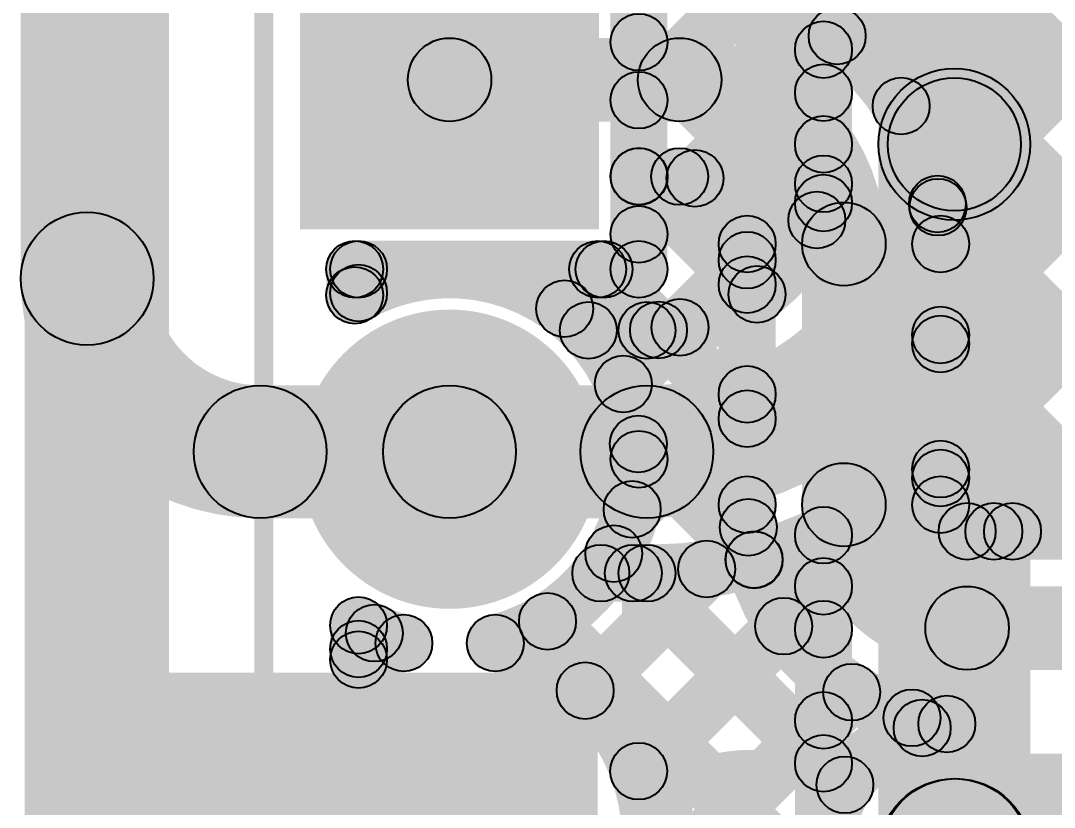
# Model space of a CAD drawing. Header units: millimetres. Extents: x 0 to 210, y 0 to 213.
# Drawn here: x -0.1021 to 0.1705, y 1.7283 to 1.9356 of the extents above; entities that cross this region are included whole.
import ezdxf

# ---------------------------------------------------------------- set-up
doc = ezdxf.new("R2010")
doc.units = ezdxf.units.MM
doc.header["$MEASUREMENT"] = 0
for name, color, linetype in [('BottomLayer', 5, 'Continuous'), ('BottomSolder', 6, 'Continuous'), ('PadHoleLayer', 156, 'Continuous'), ('TopLayer', 1, 'Continuous'), ('TopOverlay', 2, 'Continuous'), ('TopSolder', 216, 'Continuous')]:
    doc.layers.add(name, color=color, linetype=linetype)

# ---------------------------------------------------------------- blocks, each defined once
blk = doc.blocks.new('HDR_F_1X3_6')
at = {"layer": 'BottomLayer'}
blk.add_hatch(color=5, dxfattribs=at).paths.add_polyline_path([(-0.03543, 0.03543), (0.03543, 0.03543), (0.03543, -0.03543), (-0.03543, -0.03543)])
h = blk.add_hatch(color=5, dxfattribs=at)
edge = h.paths.add_edge_path()
edge.add_arc((0.1, 0), 0.03543, 0, 360)
h = blk.add_hatch(color=5, dxfattribs=at)
edge = h.paths.add_edge_path()
edge.add_arc((0.2, 0), 0.03543, 0, 360)
at = {"layer": 'BottomSolder'}
blk.add_hatch(color=6, dxfattribs=at).paths.add_polyline_path([(-0.03943, 0.03943), (0.03943, 0.03943), (0.03943, -0.03943), (-0.03943, -0.03943)])
h = blk.add_hatch(color=6, dxfattribs=at)
edge = h.paths.add_edge_path()
edge.add_arc((0.1, 0), 0.03943, 0, 360)
h = blk.add_hatch(color=6, dxfattribs=at)
edge = h.paths.add_edge_path()
edge.add_arc((0.2, 0), 0.03943, 0, 360)
at = {"layer": 'PadHoleLayer'}
h = blk.add_hatch(color=156, dxfattribs=at)
edge = h.paths.add_edge_path()
edge.add_arc((0, 0), 0.01772, 0, 360)
h = blk.add_hatch(color=156, dxfattribs=at)
edge = h.paths.add_edge_path()
edge.add_arc((0.1, 0), 0.01772, 0, 360)
h = blk.add_hatch(color=156, dxfattribs=at)
edge = h.paths.add_edge_path()
edge.add_arc((0.2, 0), 0.01772, 0, 360)
at = {"layer": 'TopLayer'}
blk.add_hatch(color=1, dxfattribs=at).paths.add_polyline_path([(-0.03543, 0.03543), (0.03543, 0.03543), (0.03543, -0.03543), (-0.03543, -0.03543)])
h = blk.add_hatch(color=1, dxfattribs=at)
edge = h.paths.add_edge_path()
edge.add_arc((0.1, 0), 0.03543, 0, 360)
h = blk.add_hatch(color=1, dxfattribs=at)
edge = h.paths.add_edge_path()
edge.add_arc((0.2, 0), 0.03543, 0, 360)
at = {"layer": 'TopOverlay'}
for points in [[(0.258, 0.0505), (0.258, 0.0455), (-0.062, 0.0455), (-0.062, 0.0505)], [(0.258, -0.0465), (0.258, -0.0515), (-0.062, -0.0515), (-0.062, -0.0465)]]:
    blk.add_hatch(color=2, dxfattribs=at).paths.add_polyline_path(points)
at = {"layer": 'TopSolder'}
blk.add_hatch(color=216, dxfattribs=at).paths.add_polyline_path([(-0.03943, 0.03943), (0.03943, 0.03943), (0.03943, -0.03943), (-0.03943, -0.03943)])
h = blk.add_hatch(color=216, dxfattribs=at)
edge = h.paths.add_edge_path()
edge.add_arc((0.1, 0), 0.03943, 0, 360)
h = blk.add_hatch(color=216, dxfattribs=at)
edge = h.paths.add_edge_path()
edge.add_arc((0.2, 0), 0.03943, 0, 360)

msp = doc.modelspace()

# ---------------------------------------------------------------- hatches: boundary and pattern name
at = {"layer": 'BottomLayer'}
for points in [[(-0.101, -0.1), (-0.063, -0.1), (-0.063, 3.285), (-0.101, 3.285)], [(0.11851, 1.92624), (0.1079, 1.93685), (0.23435, 2.06329), (0.24495, 2.05268)], [(0.0374, 2.04892), (0.04801, 2.05953), (0.24495, 1.86258), (0.23435, 1.85197)], [(0.01219, 2.03877), (0.02279, 2.04938), (0.21254, 1.85964), (0.20193, 1.84903)], [(0.13538, 1.90776), (0.12478, 1.91836), (0.23435, 2.02793), (0.24495, 2.01733)], [(0.14496, 1.88198), (0.13435, 1.89259), (0.23435, 1.99258), (0.24495, 1.98197)], [(0.14578, 1.84744), (0.13517, 1.85805), (0.23435, 1.95722), (0.24495, 1.94662)], [(0.011, 1.909), (0.011, 1.931), (0.07167, 1.931), (0.07167, 1.909)], [(0.14578, 1.81209), (0.13517, 1.82269), (0.23435, 1.92187), (0.24495, 1.91126)], [(0.0557, 1.8892), (0.06631, 1.8998), (0.09478, 1.87133), (0.08417, 1.86073)], [(0.06093, 1.887), (0.06093, 1.902), (0.07167, 1.902), (0.07167, 1.887)], [(0.06624, 1.87397), (0.05563, 1.88457), (0.0704, 1.89934), (0.081, 1.88873)], [(0.06843, 1.87007), (0.05343, 1.87007), (0.05343, 1.8945), (0.06843, 1.8945)], [(0.13448, 1.88113), (0.14508, 1.89174), (0.20674, 1.83008), (0.19613, 1.81947)], [(-0.013, 1.86257), (-0.013, 1.87757), (0.06093, 1.87757), (0.06093, 1.86257)], [(0.04663, 1.85436), (0.03603, 1.86497), (0.04643, 1.87537), (0.05703, 1.86476)], [(0.04478, 1.86476), (0.05538, 1.87537), (0.09478, 1.83598), (0.08417, 1.82537)], [(0.06214, 1.83451), (0.05153, 1.84512), (0.08417, 1.87776), (0.09478, 1.86715)], [(0.09697, 1.808), (0.08197, 1.808), (0.08197, 1.8767), (0.09697, 1.8767)], [(0.12597, 1.808), (0.10397, 1.808), (0.10397, 1.8767), (0.12597, 1.8767)], [(0.14797, 1.808), (0.13297, 1.808), (0.13297, 1.8767), (0.14797, 1.8767)], [(-0.0055, 1.86379), (-0.0205, 1.86379), (-0.0205, 1.87007), (-0.0055, 1.87007)], [(0.13517, 1.84508), (0.14578, 1.85569), (0.19517, 1.8063), (0.18456, 1.79569)], [(0.16474, 1.79569), (0.15413, 1.8063), (0.19613, 1.8483), (0.20674, 1.83769)], [(0.06445, 1.80148), (0.05385, 1.81208), (0.08417, 1.8424), (0.09478, 1.8318)], [(0.05547, 1.81872), (0.06607, 1.82932), (0.09663, 1.79877), (0.08602, 1.78817)], [(0.13517, 1.80973), (0.14578, 1.82033), (0.15981, 1.8063), (0.14921, 1.79569)], [(0.05206, 1.75373), (0.04145, 1.76433), (0.08448, 1.80736), (0.09508, 1.79675)], [(0.14748, 1.79349), (0.14748, 1.80849), (0.20144, 1.80849), (0.20144, 1.79349)], [(0.049, 1.78983), (0.05961, 1.80044), (0.12055, 1.7395), (0.10994, 1.72889)], [(0.14748, 1.76449), (0.14748, 1.78649), (0.28, 1.78649), (0.28, 1.76449)], [(0.03152, 1.77196), (0.04212, 1.78256), (0.11878, 1.70591), (0.10817, 1.6953)], [(0.06616, 1.73247), (0.05556, 1.74308), (0.09379, 1.78131), (0.1044, 1.77071)], [(-0.0077, 1.76468), (-0.0183, 1.77529), (-0.01412, 1.77947), (-0.00351, 1.76886)], [(-0.0055, 1.76718), (-0.0205, 1.76718), (-0.0205, 1.77621), (-0.0055, 1.77621)], [(0.05002, 1.66979), (0.05002, 1.76379), (-0.07723, 1.76379), (-0.07723, 1.66979)], [(0.06627, 1.69722), (0.05566, 1.70783), (0.11175, 1.76392), (0.12236, 1.75331)], [(0.12765, 1.74654), (0.13825, 1.75715), (0.14092, 1.75448), (0.13032, 1.74387)], [(0.14444, 1.69582), (0.14444, 1.73582), (0.22775, 1.73582), (0.22775, 1.69582)]]:
    msp.add_hatch(color=5, dxfattribs=at).paths.add_polyline_path(points)
h = msp.add_hatch(color=5, dxfattribs=at)
edge = h.paths.add_edge_path()
edge.add_arc((0.11321, 1.93155), 0.0075, 0, 360)
h = msp.add_hatch(color=5, dxfattribs=at)
edge = h.paths.add_edge_path()
edge.add_arc((0.011, 1.92), 0.011, 0, 360)
h = msp.add_hatch(color=5, dxfattribs=at)
edge = h.paths.add_edge_path()
edge.add_arc((0.07167, 1.92), 0.011, 0, 360)
h = msp.add_hatch(color=5, dxfattribs=at)
edge = h.paths.add_edge_path()
edge.add_arc((0.07167, 1.92), 0.011, 0, 360)
h = msp.add_hatch(color=5, dxfattribs=at)
edge = h.paths.add_edge_path()
edge.add_arc((0.13008, 1.91306), 0.0075, 0, 360)
h = msp.add_hatch(color=5, dxfattribs=at)
edge = h.paths.add_edge_path()
edge.add_arc((0.06093, 1.8945), 0.0075, 0, 360)
h = msp.add_hatch(color=5, dxfattribs=at)
edge = h.paths.add_edge_path()
edge.add_arc((0.06093, 1.8945), 0.0075, 0, 360)
h = msp.add_hatch(color=5, dxfattribs=at)
edge = h.paths.add_edge_path()
edge.add_arc((0.061, 1.8945), 0.0075, 0, 360)
h = msp.add_hatch(color=5, dxfattribs=at)
edge = h.paths.add_edge_path()
edge.add_arc((0.07167, 1.8945), 0.0075, 0, 360)
h = msp.add_hatch(color=5, dxfattribs=at)
edge = h.paths.add_edge_path()
edge.add_arc((0.07167, 1.8945), 0.0075, 0, 360)
h = msp.add_hatch(color=5, dxfattribs=at)
edge = h.paths.add_edge_path()
edge.add_arc((0.0757, 1.89404), 0.0075, 0, 360)
h = msp.add_hatch(color=5, dxfattribs=at)
edge = h.paths.add_edge_path()
edge.add_arc((0.13965, 1.88728), 0.0075, 0, 360)
h = msp.add_hatch(color=5, dxfattribs=at)
edge = h.paths.add_edge_path()
edge.add_arc((0.13978, 1.88643), 0.0075, 0, 360)
h = msp.add_hatch(color=5, dxfattribs=at)
edge = h.paths.add_edge_path()
edge.add_arc((0.06093, 1.87927), 0.0075, 0, 360)
h = msp.add_hatch(color=5, dxfattribs=at)
edge = h.paths.add_edge_path()
edge.add_arc((0.11497, 1.8767), 0.011, 0, 360)
h = msp.add_hatch(color=5, dxfattribs=at)
edge = h.paths.add_edge_path()
edge.add_arc((0.11497, 1.8767), 0.011, 0, 360)
h = msp.add_hatch(color=5, dxfattribs=at)
edge = h.paths.add_edge_path()
edge.add_arc((0.08947, 1.8767), 0.0075, 0, 360)
h = msp.add_hatch(color=5, dxfattribs=at)
edge = h.paths.add_edge_path()
edge.add_arc((0.08947, 1.8767), 0.0075, 0, 360)
h = msp.add_hatch(color=5, dxfattribs=at)
edge = h.paths.add_edge_path()
edge.add_arc((0.14047, 1.8767), 0.0075, 0, 360)
h = msp.add_hatch(color=5, dxfattribs=at)
edge = h.paths.add_edge_path()
edge.add_arc((0.14047, 1.8767), 0.0075, 0, 360)
h = msp.add_hatch(color=5, dxfattribs=at)
edge = h.paths.add_edge_path()
edge.add_arc((0.08947, 1.87246), 0.0075, 0, 360)
h = msp.add_hatch(color=5, dxfattribs=at)
edge = h.paths.add_edge_path()
edge.add_arc((-0.013, 1.87007), 0.0075, 0, 360)
h = msp.add_hatch(color=5, dxfattribs=at)
edge = h.paths.add_edge_path()
edge.add_arc((-0.013, 1.87007), 0.0075, 0, 360)
h = msp.add_hatch(color=5, dxfattribs=at)
edge = h.paths.add_edge_path()
edge.add_arc((0.05008, 1.87007), 0.0075, 0, 360)
h = msp.add_hatch(color=5, dxfattribs=at)
edge = h.paths.add_edge_path()
edge.add_arc((0.05173, 1.87007), 0.0075, 0, 360)
h = msp.add_hatch(color=5, dxfattribs=at)
edge = h.paths.add_edge_path()
edge.add_arc((0.06093, 1.87007), 0.0075, 0, 360)
h = msp.add_hatch(color=5, dxfattribs=at)
edge = h.paths.add_edge_path()
edge.add_arc((0.06093, 1.87007), 0.0075, 0, 360)
h = msp.add_hatch(color=5, dxfattribs=at)
edge = h.paths.add_edge_path()
edge.add_arc((0.08947, 1.86603), 0.0075, 0, 360)
h = msp.add_hatch(color=5, dxfattribs=at)
edge = h.paths.add_edge_path()
edge.add_arc((-0.013, 1.86379), 0.0075, 0, 360)
h = msp.add_hatch(color=5, dxfattribs=at)
edge = h.paths.add_edge_path()
edge.add_arc((-0.013, 1.86379), 0.0075, 0, 360)
h = msp.add_hatch(color=5, dxfattribs=at)
edge = h.paths.add_edge_path()
edge.add_arc((0.04133, 1.85967), 0.0075, 0, 360)
h = msp.add_hatch(color=5, dxfattribs=at)
edge = h.paths.add_edge_path()
edge.add_arc((0.14047, 1.85275), 0.0075, 0, 360)
h = msp.add_hatch(color=5, dxfattribs=at)
edge = h.paths.add_edge_path()
edge.add_arc((0.14047, 1.85038), 0.0075, 0, 360)
h = msp.add_hatch(color=5, dxfattribs=at)
edge = h.paths.add_edge_path()
edge.add_arc((0.05683, 1.83982), 0.0075, 0, 360)
h = msp.add_hatch(color=5, dxfattribs=at)
edge = h.paths.add_edge_path()
edge.add_arc((0.08947, 1.8371), 0.0075, 0, 360)
h = msp.add_hatch(color=5, dxfattribs=at)
edge = h.paths.add_edge_path()
edge.add_arc((0.08947, 1.83067), 0.0075, 0, 360)
h = msp.add_hatch(color=5, dxfattribs=at)
edge = h.paths.add_edge_path()
edge.add_arc((0.06077, 1.82402), 0.0075, 0, 360)
h = msp.add_hatch(color=5, dxfattribs=at)
edge = h.paths.add_edge_path()
edge.add_arc((0.06093, 1.82), 0.0075, 0, 360)
h = msp.add_hatch(color=5, dxfattribs=at)
edge = h.paths.add_edge_path()
edge.add_arc((0.06093, 1.82), 0.0075, 0, 360)
h = msp.add_hatch(color=5, dxfattribs=at)
edge = h.paths.add_edge_path()
edge.add_arc((0.14047, 1.81739), 0.0075, 0, 360)
h = msp.add_hatch(color=5, dxfattribs=at)
edge = h.paths.add_edge_path()
edge.add_arc((0.14047, 1.81503), 0.0075, 0, 360)
h = msp.add_hatch(color=5, dxfattribs=at)
edge = h.paths.add_edge_path()
edge.add_arc((0.11497, 1.808), 0.011, 0, 360)
h = msp.add_hatch(color=5, dxfattribs=at)
edge = h.paths.add_edge_path()
edge.add_arc((0.11497, 1.808), 0.011, 0, 360)
h = msp.add_hatch(color=5, dxfattribs=at)
edge = h.paths.add_edge_path()
edge.add_arc((0.08947, 1.808), 0.0075, 0, 360)
h = msp.add_hatch(color=5, dxfattribs=at)
edge = h.paths.add_edge_path()
edge.add_arc((0.08947, 1.808), 0.0075, 0, 360)
h = msp.add_hatch(color=5, dxfattribs=at)
edge = h.paths.add_edge_path()
edge.add_arc((0.14047, 1.808), 0.0075, 0, 360)
h = msp.add_hatch(color=5, dxfattribs=at)
edge = h.paths.add_edge_path()
edge.add_arc((0.14047, 1.808), 0.0075, 0, 360)
h = msp.add_hatch(color=5, dxfattribs=at)
edge = h.paths.add_edge_path()
edge.add_arc((0.05915, 1.80678), 0.0075, 0, 360)
h = msp.add_hatch(color=5, dxfattribs=at)
edge = h.paths.add_edge_path()
edge.add_arc((0.08978, 1.80205), 0.0075, 0, 360)
h = msp.add_hatch(color=5, dxfattribs=at)
edge = h.paths.add_edge_path()
edge.add_arc((0.14748, 1.80099), 0.0075, 0, 360)
h = msp.add_hatch(color=5, dxfattribs=at)
edge = h.paths.add_edge_path()
edge.add_arc((0.14748, 1.80099), 0.0075, 0, 360)
h = msp.add_hatch(color=5, dxfattribs=at)
edge = h.paths.add_edge_path()
edge.add_arc((0.15451, 1.80099), 0.0075, 0, 360)
h = msp.add_hatch(color=5, dxfattribs=at)
edge = h.paths.add_edge_path()
edge.add_arc((0.15943, 1.80099), 0.0075, 0, 360)
h = msp.add_hatch(color=5, dxfattribs=at)
edge = h.paths.add_edge_path()
edge.add_arc((0.0543, 1.79513), 0.0075, 0, 360)
h = msp.add_hatch(color=5, dxfattribs=at)
edge = h.paths.add_edge_path()
edge.add_arc((0.09132, 1.79347), 0.0075, 0, 360)
h = msp.add_hatch(color=5, dxfattribs=at)
edge = h.paths.add_edge_path()
edge.add_arc((0.14748, 1.77549), 0.011, 0, 360)
h = msp.add_hatch(color=5, dxfattribs=at)
edge = h.paths.add_edge_path()
edge.add_arc((0.14748, 1.77549), 0.011, 0, 360)
h = msp.add_hatch(color=5, dxfattribs=at)
edge = h.paths.add_edge_path()
edge.add_arc((-0.013, 1.77621), 0.0075, 0, 360)
h = msp.add_hatch(color=5, dxfattribs=at)
edge = h.paths.add_edge_path()
edge.add_arc((-0.013, 1.77621), 0.0075, 0, 360)
h = msp.add_hatch(color=5, dxfattribs=at)
edge = h.paths.add_edge_path()
edge.add_arc((0.03682, 1.77726), 0.0075, 0, 360)
h = msp.add_hatch(color=5, dxfattribs=at)
edge = h.paths.add_edge_path()
edge.add_arc((0.09909, 1.77601), 0.0075, 0, 360)
h = msp.add_hatch(color=5, dxfattribs=at)
edge = h.paths.add_edge_path()
edge.add_arc((-0.00882, 1.77417), 0.0075, 0, 360)
h = msp.add_hatch(color=5, dxfattribs=at)
edge = h.paths.add_edge_path()
edge.add_arc((-0.013, 1.76998), 0.0075, 0, 360)
h = msp.add_hatch(color=5, dxfattribs=at)
edge = h.paths.add_edge_path()
edge.add_arc((-0.00105, 1.77154), 0.0075, 0, 360)
h = msp.add_hatch(color=5, dxfattribs=at)
edge = h.paths.add_edge_path()
edge.add_arc((-0.00105, 1.77154), 0.0075, 0, 360)
h = msp.add_hatch(color=5, dxfattribs=at)
edge = h.paths.add_edge_path()
edge.add_arc((0.02305, 1.77154), 0.0075, 0, 360)
h = msp.add_hatch(color=5, dxfattribs=at)
edge = h.paths.add_edge_path()
edge.add_arc((0.02305, 1.77154), 0.0075, 0, 360)
h = msp.add_hatch(color=5, dxfattribs=at)
edge = h.paths.add_edge_path()
edge.add_arc((-0.013, 1.76718), 0.0075, 0, 360)
h = msp.add_hatch(color=5, dxfattribs=at)
edge = h.paths.add_edge_path()
edge.add_arc((-0.013, 1.76718), 0.0075, 0, 360)
h = msp.add_hatch(color=5, dxfattribs=at)
edge = h.paths.add_edge_path()
edge.add_arc((0.04676, 1.75903), 0.0075, 0, 360)
h = msp.add_hatch(color=5, dxfattribs=at)
edge = h.paths.add_edge_path()
edge.add_arc((0.11705, 1.75861), 0.0075, 0, 360)
h = msp.add_hatch(color=5, dxfattribs=at)
edge = h.paths.add_edge_path()
edge.add_arc((0.13295, 1.75184), 0.0075, 0, 360)
h = msp.add_hatch(color=5, dxfattribs=at)
edge = h.paths.add_edge_path()
edge.add_arc((0.13562, 1.74917), 0.0075, 0, 360)
h = msp.add_hatch(color=5, dxfattribs=at)
edge = h.paths.add_edge_path()
edge.add_arc((0.14213, 1.75024), 0.0075, 0, 360)
h = msp.add_hatch(color=5, dxfattribs=at)
edge = h.paths.add_edge_path()
edge.add_arc((0.14213, 1.75024), 0.0075, 0, 360)
h = msp.add_hatch(color=5, dxfattribs=at)
edge = h.paths.add_edge_path()
edge.add_arc((0.06086, 1.73778), 0.0075, 0, 360)
h = msp.add_hatch(color=5, dxfattribs=at)
edge = h.paths.add_edge_path()
edge.add_arc((0.11524, 1.73419), 0.0075, 0, 360)
h = msp.add_hatch(color=5, dxfattribs=at)
edge = h.paths.add_edge_path()
edge.add_arc((0.14444, 1.71582), 0.02, 0, 360)
at = {"layer": 'TopLayer'}
for points in [[(-0.06709, 1.86759), (-0.10209, 1.86759), (-0.10209, 2.96616), (-0.06709, 2.96616)], [(0.1641, 1.903), (0.1241, 1.903), (0.1241, 2.27318), (0.1641, 2.27318)], [(0.1171, 1.903), (0.1021, 1.903), (0.1021, 2.25889), (0.1171, 2.25889)], [(0.06843, 1.87007), (0.05343, 1.87007), (0.05343, 1.96993), (0.06843, 1.96993)], [(0.05563, 1.95998), (0.06624, 1.97058), (0.1149, 1.92192), (0.10429, 1.91131)], [(0.06624, 1.90932), (0.05563, 1.91993), (0.10429, 1.96859), (0.1149, 1.95799)], [(0.05563, 1.92462), (0.06624, 1.93523), (0.11314, 1.88832), (0.10254, 1.87771)], [(0.06624, 1.87397), (0.05563, 1.88457), (0.10429, 1.93324), (0.1149, 1.92263)], [(0.1171, 1.88754), (0.1021, 1.88754), (0.1021, 1.903), (0.1171, 1.903)], [(0.1641, 1.71582), (0.1241, 1.71582), (0.1241, 1.903), (0.1641, 1.903)], [(0.05563, 1.88927), (0.06624, 1.89987), (0.09736, 1.86875), (0.08675, 1.85815)], [(0.07706, 1.84943), (0.06645, 1.86004), (0.10429, 1.89788), (0.1149, 1.88727)], [(-0.014, 1.86257), (-0.014, 1.87757), (0.06093, 1.87757), (0.06093, 1.86257)], [(0.04663, 1.85436), (0.03603, 1.86497), (0.04643, 1.87537), (0.05703, 1.86476)], [(0.04478, 1.86476), (0.05538, 1.87537), (0.0714, 1.85936), (0.06079, 1.84875)], [(-0.0065, 1.86322), (-0.0215, 1.86322), (-0.0215, 1.87007), (-0.0065, 1.87007)], [(0.04761, 1.84646), (0.04761, 1.86146), (0.06305, 1.86146), (0.06305, 1.84646)], [(-0.03896, 1.80446), (-0.03896, 1.83946), (0.011, 1.83946), (0.011, 1.80446)], [(0.011, 1.80446), (0.011, 1.83946), (0.06305, 1.83946), (0.06305, 1.80446)], [(0.1171, 1.7159), (0.1021, 1.7159), (0.1021, 1.79998), (0.1171, 1.79998)], [(0.05206, 1.75373), (0.04145, 1.76433), (0.07348, 1.79636), (0.08409, 1.78575)], [(0.05088, 1.78246), (0.05088, 1.79746), (0.06305, 1.79746), (0.06305, 1.78246)], [(0.08596, 1.78823), (0.09656, 1.79884), (0.1149, 1.7805), (0.10429, 1.76989)], [(0.05418, 1.78465), (0.06478, 1.79526), (0.1149, 1.74514), (0.10429, 1.73454)], [(0.06616, 1.73247), (0.05556, 1.74308), (0.10429, 1.79182), (0.1149, 1.78121)], [(0.03152, 1.77196), (0.04212, 1.78256), (0.1149, 1.70979), (0.10429, 1.69918)], [(0.06627, 1.69722), (0.05566, 1.70783), (0.10429, 1.75646), (0.1149, 1.74585)]]:
    msp.add_hatch(color=1, dxfattribs=at).paths.add_polyline_path(points)
h = msp.add_hatch(color=1, dxfattribs=at)
edge = h.paths.add_edge_path()
edge.add_arc((0.06093, 1.92992), 0.0075, 0, 360)
h = msp.add_hatch(color=1, dxfattribs=at)
edge = h.paths.add_edge_path()
edge.add_arc((0.1096, 1.92793), 0.0075, 0, 360)
h = msp.add_hatch(color=1, dxfattribs=at)
edge = h.paths.add_edge_path()
edge.add_arc((0.06093, 1.91463), 0.0075, 0, 360)
h = msp.add_hatch(color=1, dxfattribs=at)
edge = h.paths.add_edge_path()
edge.add_arc((0.1096, 1.91662), 0.0075, 0, 360)
h = msp.add_hatch(color=1, dxfattribs=at)
edge = h.paths.add_edge_path()
edge.add_arc((0.1441, 1.903), 0.02, 0, 360)
h = msp.add_hatch(color=1, dxfattribs=at)
edge = h.paths.add_edge_path()
edge.add_arc((0.1441, 1.903), 0.02, 0, 360)
h = msp.add_hatch(color=1, dxfattribs=at)
edge = h.paths.add_edge_path()
edge.add_arc((0.1441, 1.903), 0.0175, 0, 360)
h = msp.add_hatch(color=1, dxfattribs=at)
edge = h.paths.add_edge_path()
edge.add_arc((0.1096, 1.903), 0.0075, 0, 360)
h = msp.add_hatch(color=1, dxfattribs=at)
edge = h.paths.add_edge_path()
edge.add_arc((0.1096, 1.903), 0.0075, 0, 360)
h = msp.add_hatch(color=1, dxfattribs=at)
edge = h.paths.add_edge_path()
edge.add_arc((0.06093, 1.89457), 0.0075, 0, 360)
h = msp.add_hatch(color=1, dxfattribs=at)
edge = h.paths.add_edge_path()
edge.add_arc((0.1096, 1.89258), 0.0075, 0, 360)
h = msp.add_hatch(color=1, dxfattribs=at)
edge = h.paths.add_edge_path()
edge.add_arc((0.1096, 1.88754), 0.0075, 0, 360)
h = msp.add_hatch(color=1, dxfattribs=at)
edge = h.paths.add_edge_path()
edge.add_arc((0.1096, 1.88754), 0.0075, 0, 360)
h = msp.add_hatch(color=1, dxfattribs=at)
edge = h.paths.add_edge_path()
edge.add_arc((0.10784, 1.88302), 0.0075, 0, 360)
h = msp.add_hatch(color=1, dxfattribs=at)
edge = h.paths.add_edge_path()
edge.add_arc((0.06093, 1.87927), 0.0075, 0, 360)
h = msp.add_hatch(color=1, dxfattribs=at)
edge = h.paths.add_edge_path()
edge.add_arc((-0.08459, 1.86759), 0.0175, 0, 360)
h = msp.add_hatch(color=1, dxfattribs=at)
edge = h.paths.add_edge_path()
edge.add_arc((-0.08459, 1.86759), 0.0175, 0, 360)
h = msp.add_hatch(color=1, dxfattribs=at)
edge = h.paths.add_edge_path()
edge.add_arc((-0.014, 1.87007), 0.0075, 0, 360)
h = msp.add_hatch(color=1, dxfattribs=at)
edge = h.paths.add_edge_path()
edge.add_arc((-0.014, 1.87007), 0.0075, 0, 360)
h = msp.add_hatch(color=1, dxfattribs=at)
edge = h.paths.add_edge_path()
edge.add_arc((0.05008, 1.87007), 0.0075, 0, 360)
h = msp.add_hatch(color=1, dxfattribs=at)
edge = h.paths.add_edge_path()
edge.add_arc((0.05173, 1.87007), 0.0075, 0, 360)
h = msp.add_hatch(color=1, dxfattribs=at)
edge = h.paths.add_edge_path()
edge.add_arc((0.06093, 1.87007), 0.0075, 0, 360)
h = msp.add_hatch(color=1, dxfattribs=at)
edge = h.paths.add_edge_path()
edge.add_arc((0.06093, 1.87007), 0.0075, 0, 360)
h = msp.add_hatch(color=1, dxfattribs=at)
edge = h.paths.add_edge_path()
edge.add_arc((-0.014, 1.86322), 0.0075, 0, 360)
h = msp.add_hatch(color=1, dxfattribs=at)
edge = h.paths.add_edge_path()
edge.add_arc((-0.014, 1.86322), 0.0075, 0, 360)
h = msp.add_hatch(color=1, dxfattribs=at)
edge = h.paths.add_edge_path()
edge.add_arc((0.09205, 1.86345), 0.0075, 0, 360)
h = msp.add_hatch(color=1, dxfattribs=at)
edge = h.paths.add_edge_path()
edge.add_arc((0.04133, 1.85967), 0.0075, 0, 360)
h = msp.add_hatch(color=1, dxfattribs=at)
edge = h.paths.add_edge_path()
edge.add_arc((0.07175, 1.85474), 0.0075, 0, 360)
h = msp.add_hatch(color=1, dxfattribs=at)
edge = h.paths.add_edge_path()
edge.add_arc((0.04761, 1.85396), 0.0075, 0, 360)
h = msp.add_hatch(color=1, dxfattribs=at)
edge = h.paths.add_edge_path()
edge.add_arc((0.04761, 1.85396), 0.0075, 0, 360)
h = msp.add_hatch(color=1, dxfattribs=at)
edge = h.paths.add_edge_path()
edge.add_arc((0.06305, 1.85396), 0.0075, 0, 360)
h = msp.add_hatch(color=1, dxfattribs=at)
edge = h.paths.add_edge_path()
edge.add_arc((0.06305, 1.85396), 0.0075, 0, 360)
h = msp.add_hatch(color=1, dxfattribs=at)
edge = h.paths.add_edge_path()
edge.add_arc((0.0661, 1.85405), 0.0075, 0, 360)
h = msp.add_hatch(color=1, dxfattribs=at)
edge = h.paths.add_edge_path()
edge.add_arc((-0.03896, 1.82196), 0.0175, 0, 360)
h = msp.add_hatch(color=1, dxfattribs=at)
edge = h.paths.add_edge_path()
edge.add_arc((-0.03896, 1.82196), 0.0175, 0, 360)
h = msp.add_hatch(color=1, dxfattribs=at)
edge = h.paths.add_edge_path()
edge.add_arc((0.011, 1.82196), 0.0175, 0, 360)
h = msp.add_hatch(color=1, dxfattribs=at)
edge = h.paths.add_edge_path()
edge.add_arc((0.011, 1.82196), 0.0175, 0, 360)
h = msp.add_hatch(color=1, dxfattribs=at)
edge = h.paths.add_edge_path()
edge.add_arc((0.06305, 1.82196), 0.0175, 0, 360)
h = msp.add_hatch(color=1, dxfattribs=at)
edge = h.paths.add_edge_path()
edge.add_arc((0.06305, 1.82196), 0.0175, 0, 360)
h = msp.add_hatch(color=1, dxfattribs=at)
edge = h.paths.add_edge_path()
edge.add_arc((0.1096, 1.79998), 0.0075, 0, 360)
h = msp.add_hatch(color=1, dxfattribs=at)
edge = h.paths.add_edge_path()
edge.add_arc((0.1096, 1.79998), 0.0075, 0, 360)
h = msp.add_hatch(color=1, dxfattribs=at)
edge = h.paths.add_edge_path()
edge.add_arc((0.09126, 1.79353), 0.0075, 0, 360)
h = msp.add_hatch(color=1, dxfattribs=at)
edge = h.paths.add_edge_path()
edge.add_arc((0.05088, 1.78996), 0.0075, 0, 360)
h = msp.add_hatch(color=1, dxfattribs=at)
edge = h.paths.add_edge_path()
edge.add_arc((0.05088, 1.78996), 0.0075, 0, 360)
h = msp.add_hatch(color=1, dxfattribs=at)
edge = h.paths.add_edge_path()
edge.add_arc((0.05948, 1.78996), 0.0075, 0, 360)
h = msp.add_hatch(color=1, dxfattribs=at)
edge = h.paths.add_edge_path()
edge.add_arc((0.06305, 1.78996), 0.0075, 0, 360)
h = msp.add_hatch(color=1, dxfattribs=at)
edge = h.paths.add_edge_path()
edge.add_arc((0.06305, 1.78996), 0.0075, 0, 360)
h = msp.add_hatch(color=1, dxfattribs=at)
edge = h.paths.add_edge_path()
edge.add_arc((0.07879, 1.79106), 0.0075, 0, 360)
h = msp.add_hatch(color=1, dxfattribs=at)
edge = h.paths.add_edge_path()
edge.add_arc((0.1096, 1.78651), 0.0075, 0, 360)
h = msp.add_hatch(color=1, dxfattribs=at)
edge = h.paths.add_edge_path()
edge.add_arc((0.03682, 1.77726), 0.0075, 0, 360)
h = msp.add_hatch(color=1, dxfattribs=at)
edge = h.paths.add_edge_path()
edge.add_arc((0.1096, 1.7752), 0.0075, 0, 360)
h = msp.add_hatch(color=1, dxfattribs=at)
edge = h.paths.add_edge_path()
edge.add_arc((0.02305, 1.77154), 0.0075, 0, 360)
h = msp.add_hatch(color=1, dxfattribs=at)
edge = h.paths.add_edge_path()
edge.add_arc((0.02305, 1.77154), 0.0075, 0, 360)
h = msp.add_hatch(color=1, dxfattribs=at)
edge = h.paths.add_edge_path()
edge.add_arc((0.04676, 1.75903), 0.0075, 0, 360)
h = msp.add_hatch(color=1, dxfattribs=at)
edge = h.paths.add_edge_path()
edge.add_arc((0.1096, 1.75116), 0.0075, 0, 360)
h = msp.add_hatch(color=1, dxfattribs=at)
edge = h.paths.add_edge_path()
edge.add_arc((0.1096, 1.73984), 0.0075, 0, 360)
h = msp.add_hatch(color=1, dxfattribs=at)
edge = h.paths.add_edge_path()
edge.add_arc((0.06086, 1.73778), 0.0075, 0, 360)
h = msp.add_hatch(color=1, dxfattribs=at)
edge = h.paths.add_edge_path()
edge.add_arc((0.1441, 1.71582), 0.02, 0, 360)
h = msp.add_hatch(color=1, dxfattribs=at)
edge = h.paths.add_edge_path()
edge.add_arc((0.1441, 1.71582), 0.02, 0, 360)

# ---------------------------------------------------------------- linework, layer by layer
at = {"layer": 'BottomLayer'}
for points, const_width in [([(0.07167, 1.9455, -0.414214), (0.14047, 1.8767)], 0.015), ([(0.07167, 1.92, -0.414214), (0.11497, 1.8767)], 0.022), ([(0.07167, 1.8945, -0.414214), (0.08947, 1.8767)], 0.015), ([(-0.013, 1.86379, -0.569971), (0.06093, 1.82)], 0.015), ([(0.06093, 1.82, -0.344493), (0.02305, 1.77154)], 0.015), ([(0.14748, 1.77549, -0.414214), (0.11497, 1.808)], 0.022), ([(0.14213, 1.75024, -0.387388), (0.08947, 1.808)], 0.015), ([(0.14748, 1.80099, -0.414214), (0.14047, 1.808)], 0.015), ([(-0.00105, 1.77154, -0.064498), (-0.013, 1.77621)], 0.015), ([(-0.013, 1.76718, -0.060297), (-0.00105, 1.77154)], 0.015), ([(0.02305, 1.77154, -0.348433), (0.06393, 1.72)], 0.015), ([(0.14444, 1.68132, -0.966968), (0.14213, 1.75024)], 0.015)]:
    msp.add_lwpolyline(points, format="xyb", dxfattribs=dict(at, const_width=const_width))
for centre, radius in [((0.11321, 1.93155), 0.0075), ((0.011, 1.92), 0.011), ((0.07167, 1.92), 0.011), ((0.07167, 1.92), 0.011), ((0.13008, 1.91306), 0.0075), ((0.06093, 1.8945), 0.0075), ((0.06093, 1.8945), 0.0075), ((0.061, 1.8945), 0.0075), ((0.07167, 1.8945), 0.0075), ((0.07167, 1.8945), 0.0075), ((0.0757, 1.89404), 0.0075), ((0.13965, 1.88728), 0.0075), ((0.13978, 1.88643), 0.0075), ((0.06093, 1.87927), 0.0075), ((0.11497, 1.8767), 0.011), ((0.11497, 1.8767), 0.011), ((0.08947, 1.8767), 0.0075), ((0.08947, 1.8767), 0.0075), ((0.14047, 1.8767), 0.0075), ((0.14047, 1.8767), 0.0075), ((0.08947, 1.87246), 0.0075), ((-0.013, 1.87007), 0.0075), ((-0.013, 1.87007), 0.0075), ((0.05008, 1.87007), 0.0075), ((0.05173, 1.87007), 0.0075), ((0.06093, 1.87007), 0.0075), ((0.06093, 1.87007), 0.0075), ((0.08947, 1.86603), 0.0075), ((-0.013, 1.86379), 0.0075), ((-0.013, 1.86379), 0.0075), ((0.04133, 1.85967), 0.0075), ((0.14047, 1.85275), 0.0075), ((0.14047, 1.85038), 0.0075), ((0.05683, 1.83982), 0.0075), ((0.08947, 1.8371), 0.0075), ((0.08947, 1.83067), 0.0075), ((0.06077, 1.82402), 0.0075), ((0.06093, 1.82), 0.0075), ((0.06093, 1.82), 0.0075), ((0.14047, 1.81739), 0.0075), ((0.14047, 1.81503), 0.0075), ((0.11497, 1.808), 0.011), ((0.11497, 1.808), 0.011), ((0.08947, 1.808), 0.0075), ((0.08947, 1.808), 0.0075), ((0.14047, 1.808), 0.0075), ((0.14047, 1.808), 0.0075), ((0.05915, 1.80678), 0.0075), ((0.08978, 1.80205), 0.0075), ((0.14748, 1.80099), 0.0075), ((0.14748, 1.80099), 0.0075), ((0.15451, 1.80099), 0.0075), ((0.15943, 1.80099), 0.0075), ((0.0543, 1.79513), 0.0075), ((0.09132, 1.79347), 0.0075), ((0.14748, 1.77549), 0.011), ((0.14748, 1.77549), 0.011), ((-0.013, 1.77621), 0.0075), ((-0.013, 1.77621), 0.0075), ((0.03682, 1.77726), 0.0075), ((0.09909, 1.77601), 0.0075), ((-0.00882, 1.77417), 0.0075), ((-0.013, 1.76998), 0.0075), ((-0.00105, 1.77154), 0.0075), ((-0.00105, 1.77154), 0.0075), ((0.02305, 1.77154), 0.0075), ((0.02305, 1.77154), 0.0075), ((-0.013, 1.76718), 0.0075), ((-0.013, 1.76718), 0.0075), ((0.04676, 1.75903), 0.0075), ((0.11705, 1.75861), 0.0075), ((0.13295, 1.75184), 0.0075), ((0.13562, 1.74917), 0.0075), ((0.14213, 1.75024), 0.0075), ((0.14213, 1.75024), 0.0075), ((0.06086, 1.73778), 0.0075), ((0.11524, 1.73419), 0.0075), ((0.14444, 1.71582), 0.02)]:
    msp.add_circle(centre, radius, dxfattribs=at)
at = {"layer": 'TopLayer'}
for points, const_width in [([(0.1441, 1.903, -0.414214), (0.06305, 1.82196)], 0.035), ([(0.1096, 1.88754, -0.32312), (0.06305, 1.85396)], 0.015), ([(-0.03896, 1.82196, -0.414214), (-0.08459, 1.86759)], 0.035), ([(-0.014, 1.86322, -0.350174), (0.04761, 1.85396)], 0.015), ([(0.1096, 1.79998, -0.106486), (0.06305, 1.78996)], 0.015), ([(0.05088, 1.78996, -0.172037), (0.02305, 1.77154)], 0.015), ([(0.02305, 1.77154, -0.348433), (0.06393, 1.72)], 0.015)]:
    msp.add_lwpolyline(points, format="xyb", dxfattribs=dict(at, const_width=const_width))
for centre, radius in [((0.06093, 1.92992), 0.0075), ((0.1096, 1.92793), 0.0075), ((0.06093, 1.91463), 0.0075), ((0.1096, 1.91662), 0.0075), ((0.1441, 1.903), 0.02), ((0.1441, 1.903), 0.02), ((0.1441, 1.903), 0.0175), ((0.1096, 1.903), 0.0075), ((0.1096, 1.903), 0.0075), ((0.06093, 1.89457), 0.0075), ((0.1096, 1.89258), 0.0075), ((0.1096, 1.88754), 0.0075), ((0.1096, 1.88754), 0.0075), ((0.10784, 1.88302), 0.0075), ((0.06093, 1.87927), 0.0075), ((-0.08459, 1.86759), 0.0175), ((-0.08459, 1.86759), 0.0175), ((-0.014, 1.87007), 0.0075), ((-0.014, 1.87007), 0.0075), ((0.05008, 1.87007), 0.0075), ((0.05173, 1.87007), 0.0075), ((0.06093, 1.87007), 0.0075), ((0.06093, 1.87007), 0.0075), ((-0.014, 1.86322), 0.0075), ((-0.014, 1.86322), 0.0075), ((0.09205, 1.86345), 0.0075), ((0.04133, 1.85967), 0.0075), ((0.07175, 1.85474), 0.0075), ((0.04761, 1.85396), 0.0075), ((0.04761, 1.85396), 0.0075), ((0.06305, 1.85396), 0.0075), ((0.06305, 1.85396), 0.0075), ((0.0661, 1.85405), 0.0075), ((-0.03896, 1.82196), 0.0175), ((-0.03896, 1.82196), 0.0175), ((0.011, 1.82196), 0.0175), ((0.011, 1.82196), 0.0175), ((0.06305, 1.82196), 0.0175), ((0.06305, 1.82196), 0.0175), ((0.1096, 1.79998), 0.0075), ((0.1096, 1.79998), 0.0075), ((0.09126, 1.79353), 0.0075), ((0.05088, 1.78996), 0.0075), ((0.05088, 1.78996), 0.0075), ((0.05948, 1.78996), 0.0075), ((0.06305, 1.78996), 0.0075), ((0.06305, 1.78996), 0.0075), ((0.07879, 1.79106), 0.0075), ((0.1096, 1.78651), 0.0075), ((0.03682, 1.77726), 0.0075), ((0.1096, 1.7752), 0.0075), ((0.02305, 1.77154), 0.0075), ((0.02305, 1.77154), 0.0075), ((0.04676, 1.75903), 0.0075), ((0.1096, 1.75116), 0.0075), ((0.1096, 1.73984), 0.0075), ((0.06086, 1.73778), 0.0075), ((0.1441, 1.71582), 0.02), ((0.1441, 1.71582), 0.02)]:
    msp.add_circle(centre, radius, dxfattribs=at)

# ---------------------------------------------------------------- block references
at = {"rotation": 270}
msp.add_blockref('HDR_F_1X3_6', (0.011, 1.92), dxfattribs=at)

# ---------------------------------------------------------------- texts
at = {"layer": 'TopOverlay'}
msp.add_text('SERVO_2', height=0.07, rotation=360, dxfattribs=at).set_placement((0.059, 1.67236))

doc.saveas('drawing.dxf')
